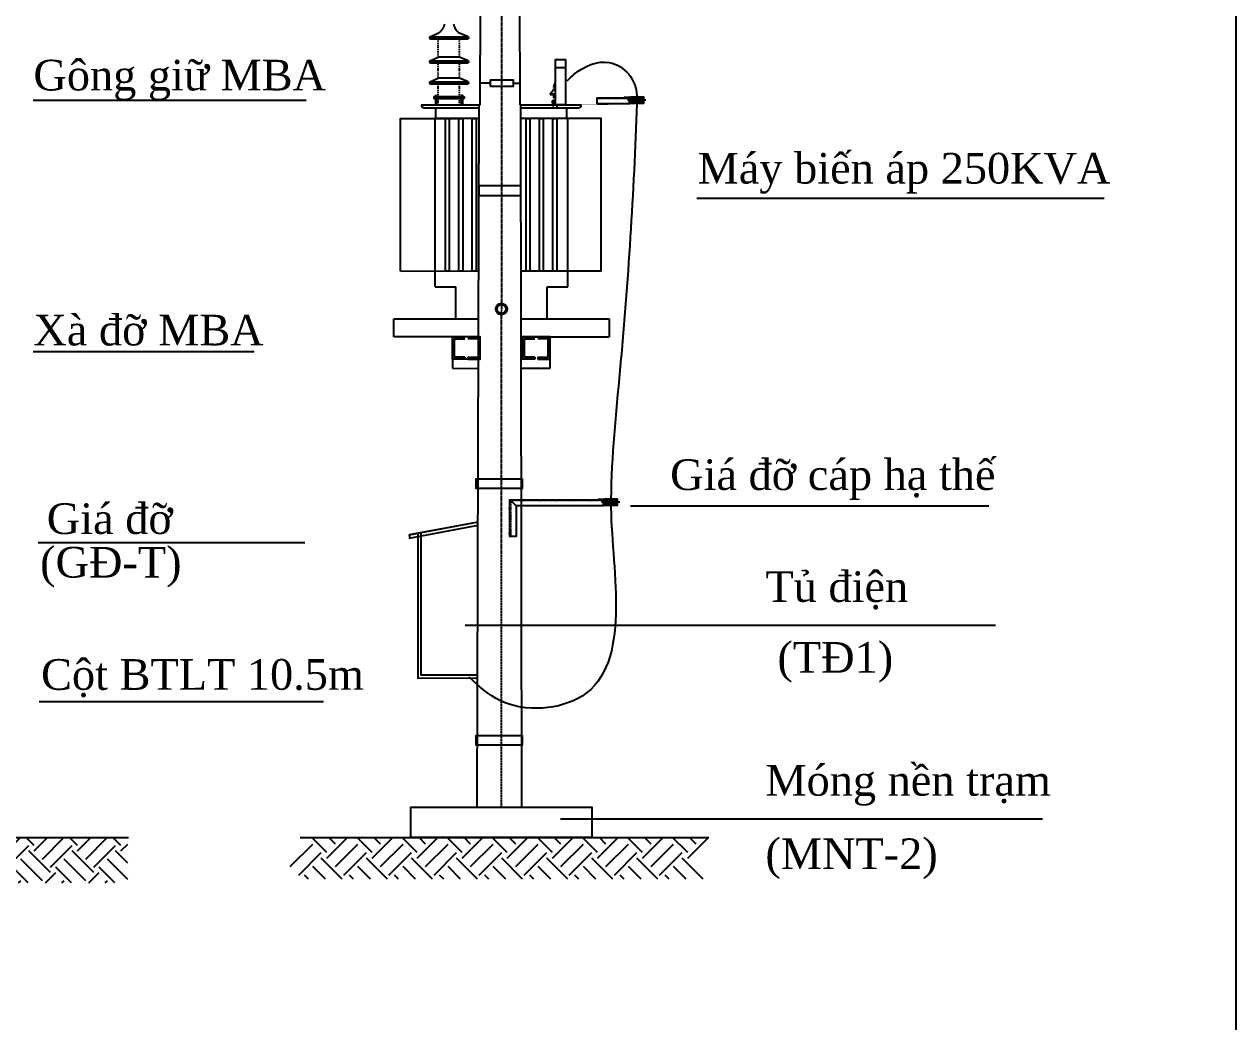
# Model space of a CAD drawing. Header units: inches. Extents: x -246336 to 136055, y -106871 to 69513.
# Drawn here: x -195340 to -188820, y -42170 to -36802 of the extents above; entities that cross this region are included whole.
import ezdxf

# ---------------------------------------------------------------- set-up
doc = ezdxf.new("R2010")
doc.units = ezdxf.units.IN
doc.header["$MEASUREMENT"] = 0
doc.linetypes.add('DASHDOTX2', pattern=[2, 1, -0.5, 0, -0.5])
doc.linetypes.add('DASHEDX2', pattern=[1.5, 1, -0.5])
doc.layers.add('XA-TT1', color=7, linetype='Continuous')
doc.layers.add('XA-TT2', color=7, linetype='Continuous')
doc.styles.add('VIET25', font='VNTIME_0.TTF', dxfattribs={"height": 2.5})

msp = doc.modelspace()

# ---------------------------------------------------------------- hatches: boundary and pattern name
at = {"layer": 'XA-TT1'}
h = msp.add_hatch(dxfattribs=at)
h.set_pattern_fill('EARTH', color=4, scale=660, angle=45, style=0)
h.set_pattern_definition([(45, (-202199.29, -47872.09), (1e-14, 233.3452), [165, -165]), (45, (-202243.04, -47828.34), (1e-14, 233.3452), [165, -165]), (45, (-202286.8, -47784.59), (1e-14, 233.3452), [165, -165]), (135, (-202286.8, -47755.42), (-233.3452, 3e-14), [165, -165]), (135, (-202243.04, -47711.67), (-233.3452, 3e-14), [165, -165]), (135, (-202199.29, -47667.91), (-233.3452, 3e-14), [165, -165])])
h.paths.add_polyline_path([(-199439.273, -41178.678), (-194783.113, -41178.678), (-194783.113, -41422.827), (-199439.273, -41422.827)])

# ---------------------------------------------------------------- linework, layer by layer
for p, q in [((-193157.528, -36870.198), (-193111.858, -36851.219)), ((-193157.528, -36870.198), (-192951.608, -36870.198)), ((-193157.528, -36880.494), (-192951.608, -36880.494)), ((-192951.608, -36870.198), (-192997.278, -36851.219)), ((-193157.528, -36999.225), (-193111.858, -36980.247)), ((-193157.528, -36999.225), (-192951.608, -36999.225)), ((-193157.528, -37009.521), (-192951.608, -37009.521)), ((-192997.278, -36980.247), (-193111.858, -36980.247)), ((-192951.608, -36999.225), (-192997.278, -36980.247)), ((-193157.528, -37111.934), (-193111.858, -37092.956)), ((-192997.278, -37092.956), (-193111.858, -37092.956)), ((-192951.608, -37111.934), (-192997.278, -37092.956)), ((-192481.199, -37035.249), (-192426.544, -37035.249)), ((-193157.528, -37111.934), (-192951.608, -37111.934)), ((-193157.528, -37122.23), (-192951.608, -37122.23)), ((-192508.874, -37176.211), (-192490.606, -37152.848)), ((-192490.606, -37133.077), (-192483.866, -37124.727)), ((-192490.606, -37133.077), (-192481.199, -37133.077)), ((-192481.199, -37152.848), (-192490.606, -37152.848)), ((-192481.199, -37124.727), (-192483.866, -37124.727)), ((-193136.078, -37191.56), (-193136.078, -37201.856)), ((-193136.078, -37191.56), (-192973.058, -37191.56)), ((-193136.078, -37201.856), (-192973.058, -37201.856)), ((-193130.351, -37188.103), (-193128.935, -37187.501)), ((-193130.351, -37191.56), (-193130.351, -37188.103)), ((-193130.351, -37191.56), (-193117.993, -37191.56)), ((-193130.351, -37201.856), (-193130.351, -37205.314)), ((-193130.351, -37201.856), (-193117.993, -37201.856)), ((-193130.351, -37205.314), (-193128.935, -37205.915)), ((-193128.935, -37187.501), (-193119.41, -37187.501)), ((-193128.935, -37205.915), (-193119.41, -37205.915)), ((-193127.262, -37185.592), (-193126.895, -37185.225)), ((-193127.262, -37185.592), (-193127.262, -37187.501)), ((-193127.262, -37185.592), (-193121.082, -37185.592)), ((-193127.262, -37191.56), (-193127.262, -37188.103)), ((-193127.262, -37201.856), (-193127.262, -37205.314)), ((-193127.262, -37201.856), (-193127.262, -37205.314)), ((-193127.262, -37205.915), (-193127.262, -37235.73)), ((-193126.895, -37185.225), (-193121.449, -37185.225)), ((-193121.082, -37185.592), (-193121.449, -37185.225)), ((-193121.085, -37191.56), (-193121.085, -37188.103)), ((-193121.085, -37201.856), (-193121.085, -37205.314)), ((-193121.082, -37185.592), (-193121.082, -37187.501)), ((-193121.082, -37205.915), (-193121.082, -37235.73)), ((-193117.993, -37188.103), (-193119.41, -37187.501)), ((-193117.993, -37205.314), (-193119.41, -37205.915)), ((-193117.993, -37191.56), (-193117.993, -37188.103)), ((-193117.993, -37201.856), (-193117.993, -37205.314)), ((-192991.143, -37188.103), (-192989.727, -37187.501)), ((-192991.143, -37191.56), (-192991.143, -37188.103)), ((-192978.785, -37191.56), (-192991.143, -37191.56)), ((-192978.785, -37201.856), (-192991.143, -37201.856)), ((-192991.143, -37201.856), (-192991.143, -37205.314)), ((-192991.143, -37205.314), (-192989.727, -37205.915)), ((-192980.202, -37187.501), (-192989.727, -37187.501)), ((-192980.202, -37205.915), (-192989.727, -37205.915)), ((-192988.054, -37185.592), (-192987.687, -37185.225)), ((-192988.054, -37185.592), (-192988.054, -37187.501)), ((-192981.874, -37185.592), (-192988.054, -37185.592)), ((-192988.054, -37205.915), (-192988.054, -37235.73)), ((-192988.052, -37191.56), (-192988.052, -37188.103)), ((-192988.052, -37201.856), (-192988.052, -37205.314)), ((-192982.241, -37185.225), (-192987.687, -37185.225)), ((-192981.874, -37185.592), (-192982.241, -37185.225)), ((-192981.874, -37185.592), (-192981.874, -37187.501)), ((-192981.874, -37191.56), (-192981.874, -37188.103)), ((-192981.874, -37201.856), (-192981.874, -37205.314)), ((-192981.874, -37201.856), (-192981.874, -37205.314)), ((-192981.874, -37205.915), (-192981.874, -37235.73)), ((-192978.785, -37188.103), (-192980.202, -37187.501)), ((-192978.785, -37205.314), (-192980.202, -37205.915)), ((-192978.785, -37191.56), (-192978.785, -37188.103)), ((-192978.785, -37201.856), (-192978.785, -37205.314)), ((-192973.058, -37191.56), (-192973.058, -37201.856)), ((-192973.058, -37191.56), (-192973.058, -37201.856)), ((-192508.874, -37176.211), (-192481.199, -37176.211)), ((-192508.874, -37180.329), (-192481.199, -37180.329)), ((-192500.294, -37218.062), (-192500.294, -37222.18)), ((-192500.294, -37218.062), (-192481.199, -37218.062)), ((-192500.294, -37222.18), (-192481.199, -37222.18)), ((-192498.003, -37216.679), (-192497.436, -37216.439)), ((-192498.003, -37218.062), (-192498.003, -37216.679)), ((-192498.003, -37218.062), (-192493.06, -37218.062)), ((-192498.003, -37222.18), (-192493.06, -37222.18)), ((-192498.003, -37222.18), (-192498.003, -37223.563)), ((-192498.003, -37223.563), (-192497.436, -37223.804)), ((-192497.436, -37216.439), (-192493.626, -37216.439)), ((-192497.436, -37223.804), (-192493.626, -37223.804)), ((-192496.767, -37215.675), (-192496.62, -37215.528)), ((-192496.767, -37215.675), (-192494.295, -37215.675)), ((-192496.767, -37215.675), (-192496.767, -37216.439)), ((-192496.767, -37218.062), (-192496.767, -37216.679)), ((-192496.767, -37222.18), (-192496.767, -37223.563)), ((-192496.767, -37222.18), (-192496.767, -37223.563)), ((-192496.767, -37223.804), (-192496.767, -37235.73)), ((-192496.62, -37215.528), (-192494.442, -37215.528)), ((-192494.295, -37215.675), (-192494.442, -37215.528)), ((-192494.296, -37218.062), (-192494.296, -37216.679)), ((-192494.296, -37222.18), (-192494.296, -37223.563)), ((-192494.295, -37215.675), (-192494.295, -37216.439)), ((-192494.295, -37223.804), (-192494.295, -37235.73)), ((-192493.06, -37216.679), (-192493.626, -37216.439)), ((-192493.06, -37223.563), (-192493.626, -37223.804)), ((-192493.06, -37218.062), (-192493.06, -37216.679)), ((-192493.06, -37222.18), (-192493.06, -37223.563)), ((-193124.788, -37308.788), (-193124.788, -37253.809)), ((-192490.606, -37235.73), (-192455.07, -37235.73)), ((-192419.56, -37308.788), (-192419.56, -37253.809)), ((-193129.361, -38216.284), (-193129.361, -37308.788)), ((-192414.987, -38216.284), (-192414.987, -37308.788)), ((-193315.764, -38130.633), (-192894.476, -38128.686)), ((-193129.361, -38216.284), (-193018.283, -38216.284)), ((-193018.283, -38388.033), (-193018.283, -38216.284)), ((-192526.065, -38388.033), (-192526.065, -38216.284)), ((-192526.065, -38216.284), (-192414.987, -38216.284)), ((-193018.283, -38388.033), (-192895.243, -38388.033))]:
    msp.add_line(p, q)
at = {"linetype": 'DASHDOTX2', "ltscale": 5}
for p, q in [((-193111.858, -36980.247), (-193111.858, -36880.494)), ((-192997.278, -36980.247), (-192997.278, -36880.494)), ((-193111.858, -37092.956), (-193111.858, -37009.521)), ((-192997.278, -37092.956), (-192997.278, -37009.521)), ((-193111.858, -37191.56), (-193111.858, -37122.23)), ((-192997.278, -37191.56), (-192997.278, -37122.23)), ((-192490.606, -37152.848), (-192490.606, -37133.077)), ((-193111.858, -37235.73), (-193111.858, -37201.856)), ((-192997.278, -37235.73), (-192997.278, -37201.856)), ((-192490.606, -37218.062), (-192490.606, -37180.329)), ((-192490.606, -37235.73), (-192490.606, -37222.18))]:
    msp.add_line(p, q, dxfattribs=at)
at = {"linetype": 'DASHDOTX2', "ltscale": 0.5}
for p, q in [((-192495.531, -37211.379), (-192495.531, -37245.052)), ((-192472.838, -37247.123), (-192472.838, -37235.73))]:
    msp.add_line(p, q, dxfattribs=at)
at = {"color": 3}
for p, q in [((-193711.141, -41259.516), (-193791.979, -41178.678)), ((-193665.638, -41214.014), (-193700.974, -41178.678)), ((-193468.462, -41259.516), (-193549.3, -41178.678)), ((-193422.959, -41214.014), (-193458.295, -41178.678)), ((-193225.783, -41259.516), (-193306.62, -41178.678)), ((-193180.28, -41214.014), (-193215.616, -41178.678)), ((-192983.104, -41259.516), (-193063.941, -41178.678)), ((-192937.601, -41214.014), (-192972.937, -41178.678)), ((-192740.425, -41259.516), (-192821.262, -41178.678)), ((-192694.922, -41214.014), (-192730.258, -41178.678)), ((-192497.746, -41259.516), (-192578.583, -41178.678)), ((-192452.243, -41214.014), (-192487.579, -41178.678)), ((-192255.067, -41259.516), (-192335.904, -41178.678)), ((-192209.564, -41214.014), (-192244.9, -41178.678)), ((-191966.885, -41214.014), (-192002.221, -41178.678)), ((-191769.708, -41259.516), (-191850.546, -41178.678)), ((-191724.206, -41214.014), (-191759.542, -41178.678))]:
    msp.add_line(p, q, dxfattribs=at)
for points in [[(-215884.085, -30229.036), (-188820.087, -30229.036), (-188820.087, -49224.345), (-215884.085, -49224.345)], [(-192481.199, -37235.73), (-192481.199, -36992.766), (-192426.544, -36992.766), (-192426.544, -37235.73)], [(-193073.491, -38130.633), (-193073.491, -37308.788), (-193052.792, -37308.788), (-193052.792, -38130.633)], [(-193001.173, -38130.633), (-193001.173, -37308.788), (-192980.474, -37308.788), (-192980.474, -38130.633)], [(-192928.855, -38130.633), (-192928.855, -37308.788), (-192908.156, -37308.788), (-192908.156, -38130.633)], [(-192639.583, -38130.633), (-192639.583, -37308.788), (-192618.884, -37308.788), (-192618.884, -38130.633)], [(-192567.265, -38130.633), (-192567.265, -37308.788), (-192546.566, -37308.788), (-192546.566, -38130.633)], [(-192494.947, -38130.633), (-192494.947, -37308.788), (-192474.248, -37308.788), (-192474.248, -38130.633)]]:
    msp.add_lwpolyline(points, close=True)
for points in [[(-193079.087, -36802.308), (-193080.381, -36806.808), (-193081.57, -36810.596), (-193082.665, -36813.766), (-193083.679, -36816.412), (-193084.624, -36818.628), (-193085.512, -36820.509), (-193086.355, -36822.148), (-193087.167, -36823.641), (-193087.957, -36825.066), (-193088.738, -36826.446), (-193089.522, -36827.791), (-193090.318, -36829.109), (-193091.139, -36830.409), (-193091.996, -36831.699), (-193092.9, -36832.988), (-193093.862, -36834.285), (-193094.906, -36835.608), (-193096.111, -36837.018), (-193097.569, -36838.584), (-193099.372, -36840.377), (-193101.61, -36842.467), (-193104.376, -36844.924), (-193107.762, -36847.818), (-193111.858, -36851.219)], [(-193030.049, -36802.308), (-193028.755, -36806.808), (-193027.567, -36810.596), (-193026.472, -36813.766), (-193025.458, -36816.412), (-193024.513, -36818.628), (-193023.624, -36820.509), (-193022.781, -36822.148), (-193021.97, -36823.641), (-193021.179, -36825.066), (-193020.398, -36826.446), (-193019.614, -36827.791), (-193018.818, -36829.109), (-193017.997, -36830.409), (-193017.14, -36831.699), (-193016.236, -36832.988), (-193015.275, -36834.285), (-193014.23, -36835.608), (-193013.025, -36837.018), (-193011.567, -36838.584), (-193009.765, -36840.377), (-193007.526, -36842.467), (-193004.76, -36844.924), (-193001.375, -36847.818), (-192997.278, -36851.219)], [(-192483.866, -37124.727), (-192483.768, -37123.477), (-192483.677, -37122.408), (-192483.591, -37121.499), (-192483.506, -37120.726), (-192483.419, -37120.066), (-192483.329, -37119.496), (-192483.232, -37118.993), (-192483.126, -37118.534), (-192483.007, -37118.099), (-192482.867, -37117.684), (-192482.696, -37117.289), (-192482.485, -37116.911), (-192482.224, -37116.551), (-192481.905, -37116.208), (-192481.517, -37115.88), (-192481.053, -37115.567)], [(-192891.889, -37253.809), (-193009.75, -37253.809)], [(-193315.764, -38130.633), (-193315.764, -37308.788), (-193009.75, -37308.788)], [(-192892.051, -37308.788), (-193129.361, -37308.788)], [(-192236.101, -38130.633), (-192236.101, -37308.788), (-192669.446, -37308.788)]]:
    msp.add_lwpolyline(points)
for points in [[(-193157.528, -36870.198, 0.31358049), (-193157.528, -36880.494, 4.32231778)], [(-192951.608, -36870.198, -0.31358049), (-192951.608, -36880.494, -4.32231778)], [(-193157.528, -36999.225, 0.31358049), (-193157.528, -37009.521, 4.32231778)], [(-192951.608, -36999.225, -0.31358049), (-192951.608, -37009.521, -4.32231778)], [(-193157.528, -37111.934, 0.31358049), (-193157.528, -37122.23, 4.32231778)], [(-192951.608, -37111.934, -0.31358049), (-192951.608, -37122.23, -4.32231778)], [(-192508.874, -37176.211, 0.31358049), (-192508.874, -37180.329, 4.32231778)], [(-193009.75, -37253.809), (-193187.172, -37253.809, -0.41421356), (-193200.042, -37240.939), (-193200.042, -37235.73), (-192886.319, -37235.73)], [(-192672.361, -37235.73), (-192344.306, -37235.73), (-192344.306, -37240.939, -0.41421356), (-192357.176, -37253.809), (-192669.529, -37253.809)]]:
    msp.add_lwpolyline(points, format="xyb")
at = {"const_width": 1.287}
for points in [[(-192344.306, -37235.73), (-192196.964, -37235.73), (-192196.964, -37557.848)], [(-192196.964, -37557.848), (-192236.101, -37557.848)]]:
    msp.add_lwpolyline(points, dxfattribs=at)
for radius in [30.859, 23.74]:
    msp.add_circle((-192772.174, -38334.751), radius)
for centre, radius, start, end in [((-193128.807, -37189.772), 2.274, 47.2152204, 93.227031), ((-193128.807, -37203.645), 2.274, 266.772969, 312.7847796), ((-193124.173, -37195.734), 8.233, 67.964255, 112.035745), ((-193124.173, -37197.682), 8.233, 247.964255, 292.035745), ((-193119.538, -37189.772), 2.274, 86.772969, 132.7847796), ((-193119.538, -37203.645), 2.274, 227.2152204, 273.227031), ((-192989.599, -37189.772), 2.274, 47.2152204, 93.227031), ((-192989.599, -37203.645), 2.274, 266.772969, 312.7847796), ((-192984.963, -37195.734), 8.233, 67.964255, 112.035745), ((-192984.963, -37197.682), 8.233, 247.964255, 292.035745), ((-192980.33, -37189.772), 2.274, 86.772969, 132.7847796), ((-192980.33, -37203.645), 2.274, 227.2152204, 273.227031), ((-192497.385, -37217.347), 0.909, 47.2152204, 93.227031), ((-192497.385, -37222.896), 0.909, 266.772969, 312.7847796), ((-192495.532, -37219.732), 3.293, 67.964255, 112.035745), ((-192495.532, -37220.511), 3.293, 247.964255, 292.035745), ((-192493.678, -37217.347), 0.909, 86.772969, 132.7847796), ((-192493.678, -37222.896), 0.909, 227.2152204, 273.227031)]:
    msp.add_arc(centre, radius, start, end)
at = {"layer": 'XA-TT1', "color": 4, "linetype": 'DASHDOTX2', "ltscale": 2}
msp.add_line((-192772.174, -41015.9), (-192767.856, -32811.631), dxfattribs=at)
at = {"layer": 'XA-TT1'}
for p, q in [((-192831.061, -37119.232), (-192885.934, -37119.051)), ((-192709.04, -37119.232), (-192672.758, -37119.108)), ((-192236.101, -38130.633), (-192668.207, -38131.284)), ((-193351.324, -38484.558), (-193351.324, -38388.033)), ((-193351.324, -38388.033), (-192895.243, -38388.033)), ((-192667.82, -38388.033), (-192193.024, -38388.033)), ((-192193.024, -38388.033), (-192193.024, -38484.558)), ((-192896.274, -38484.558), (-193351.324, -38484.558)), ((-192509.531, -38484.558), (-192667.674, -38484.796)), ((-192667.674, -38484.796), (-192193.024, -38484.558)), ((-192509.531, -38653.966), (-192509.531, -38484.558)), ((-192895.884, -38604.678), (-193034.721, -38604.678)), ((-193034.721, -38604.678), (-193034.721, -38653.966)), ((-193034.721, -38653.966), (-192896.031, -38654.376)), ((-192667.419, -38653.966), (-192509.531, -38653.966)), ((-193268.715, -39550.717), (-193265.456, -39568.3))]:
    msp.add_line(p, q, dxfattribs=at)
at = {"layer": 'XA-TT1', "color": 3}
for p, q in [((-195292.166, -37211.248), (-193823.606, -37211.248)), ((-191720.647, -37738.018), (-189528.204, -37738.018)), ((-195292.166, -38562.705), (-194102.575, -38562.705)), ((-192077.068, -39393.637), (-190149.299, -39393.637)), ((-195265.414, -39591.069), (-193830.323, -39591.069)), ((-192966.45, -40036.007), (-190112.783, -40036.007)), ((-195259.84, -40446.124), (-193729.327, -40446.124)), ((-192454.295, -41078.789), (-189860.059, -41078.789))]:
    msp.add_line(p, q, dxfattribs=at)
at = {"layer": 'XA-TT1', "color": 4, "linetype": 'Continuous'}
for p, q in [((-192719.913, -39410.509), (-192734.569, -39410.509)), ((-192719.913, -39542.509), (-192734.569, -39542.509))]:
    msp.add_line(p, q, dxfattribs=at)
at = {"layer": 'XA-TT1', "color": 7}
for p, q in [((-192898.479, -39482.102), (-193269.861, -39550.929)), ((-192898.479, -39500.29), (-193269.861, -39569.117)), ((-192897.332, -39481.89), (-193268.715, -39550.717))]:
    msp.add_line(p, q, dxfattribs=at)
at = {"layer": 'XA-TT1', "color": 1}
for p, q in [((-199465.209, -41178.678), (-194779.25, -41178.678)), ((-193854.739, -41178.678), (-191655.939, -41178.678))]:
    msp.add_line(p, q, dxfattribs=at)
at = {"layer": 'XA-TT1', "color": 4}
for p, q in [((-193711.141, -41289.851), (-193599.968, -41178.678)), ((-193468.462, -41289.851), (-193357.289, -41178.678)), ((-193225.783, -41289.851), (-193114.61, -41178.678)), ((-192983.104, -41289.851), (-192871.931, -41178.678)), ((-192740.425, -41289.851), (-192629.252, -41178.678)), ((-192497.746, -41289.851), (-192386.573, -41178.678)), ((-192255.067, -41289.851), (-192143.894, -41178.678)), ((-192012.387, -41259.516), (-192093.225, -41178.678)), ((-192012.387, -41289.851), (-191901.215, -41178.678)), ((-191769.708, -41289.851), (-191658.536, -41178.678)), ((-193908.318, -41335.353), (-193786.978, -41214.014)), ((-193862.815, -41380.855), (-193741.476, -41259.516)), ((-193665.638, -41335.353), (-193544.299, -41214.014)), ((-193620.136, -41380.855), (-193498.797, -41259.516)), ((-193422.959, -41335.353), (-193301.62, -41214.014)), ((-193377.457, -41380.855), (-193256.118, -41259.516)), ((-193180.28, -41335.353), (-193058.941, -41214.014)), ((-193134.778, -41380.855), (-193013.439, -41259.516)), ((-192937.601, -41335.353), (-192816.262, -41214.014)), ((-192892.099, -41380.855), (-192770.759, -41259.516)), ((-192694.922, -41335.353), (-192573.583, -41214.014)), ((-192649.42, -41380.855), (-192528.08, -41259.516)), ((-192452.243, -41335.353), (-192330.904, -41214.014)), ((-192406.741, -41380.855), (-192285.401, -41259.516)), ((-192209.564, -41335.353), (-192088.225, -41214.014)), ((-192164.062, -41380.855), (-192042.722, -41259.516)), ((-191966.885, -41335.353), (-191845.546, -41214.014)), ((-191921.383, -41380.855), (-191800.043, -41259.516)), ((-193719.674, -41402.658), (-193786.978, -41335.353)), ((-193628.669, -41402.658), (-193741.476, -41289.851)), ((-193476.994, -41402.658), (-193544.299, -41335.353)), ((-193385.99, -41402.658), (-193498.797, -41289.851)), ((-193234.315, -41402.658), (-193301.62, -41335.353)), ((-193143.311, -41402.658), (-193256.118, -41289.851)), ((-192991.636, -41402.658), (-193058.941, -41335.353)), ((-192900.632, -41402.658), (-193013.439, -41289.851)), ((-192748.957, -41402.658), (-192816.262, -41335.353)), ((-192657.953, -41402.658), (-192770.759, -41289.851)), ((-192506.278, -41402.658), (-192573.583, -41335.353)), ((-192415.274, -41402.658), (-192528.08, -41289.851)), ((-192263.599, -41402.658), (-192330.904, -41335.353)), ((-192172.595, -41402.658), (-192285.401, -41289.851)), ((-192020.92, -41402.658), (-192088.225, -41335.353)), ((-191929.916, -41402.658), (-192042.722, -41289.851)), ((-191778.241, -41402.658), (-191845.546, -41335.353)), ((-191687.237, -41402.658), (-191800.043, -41289.851)), ((-193810.678, -41402.658), (-193832.48, -41380.855)), ((-193567.999, -41402.658), (-193589.801, -41380.855)), ((-193325.32, -41402.658), (-193347.122, -41380.855)), ((-193082.641, -41402.658), (-193104.443, -41380.855)), ((-192839.962, -41402.658), (-192861.764, -41380.855)), ((-192597.283, -41402.658), (-192619.085, -41380.855)), ((-192354.604, -41402.658), (-192376.406, -41380.855)), ((-192111.925, -41402.658), (-192133.727, -41380.855)), ((-191869.246, -41402.658), (-191891.048, -41380.855))]:
    msp.add_line(p, q, dxfattribs=at)
at = {"layer": 'XA-TT1', "color": 7, "flags": 128}
for points in [[(-192684.081, -33796.836), (-192672.361, -37235.73)], [(-192886.319, -37235.73), (-192880.997, -35625.241)], [(-192831.061, -37137.522), (-192831.061, -37100.943), (-192709.04, -37100.943), (-192709.04, -37137.522), (-192831.061, -37137.522)], [(-192903.015, -41015.9), (-192891.835, -37235.73)], [(-192669.556, -37235.73), (-192663.86, -41015.9)], [(-193017.282, -38497.533), (-193017.282, -38484.558)], [(-192997.399, -38497.533), (-192997.399, -38484.558)], [(-192546.949, -38497.533), (-192546.949, -38484.558)], [(-192527.066, -38497.533), (-192527.066, -38484.558)], [(-192968.261, -38594.298), (-192968.261, -38604.678)], [(-192952.354, -38594.298), (-192952.354, -38604.678)], [(-192591.994, -38594.298), (-192591.994, -38604.678)], [(-192576.088, -38594.298), (-192576.088, -38604.678)], [(-193222.667, -39542.183), (-193222.667, -40320.678), (-192900.958, -40320.361)], [(-193205.671, -39542.183), (-193205.671, -40303.665), (-192900.975, -40303.364)]]:
    msp.add_lwpolyline(points, dxfattribs=at)
at = {"layer": 'XA-TT1', "color": 7}
for points in [[(-192968.261, -38604.678), (-193034.721, -38604.678), (-193034.721, -38484.558), (-192968.261, -38484.558)], [(-192968.261, -38594.298), (-193024.341, -38594.298), (-193024.341, -38494.938), (-192968.261, -38494.938)], [(-192952.354, -38604.678), (-192885.894, -38604.678), (-192885.894, -38484.558), (-192952.354, -38484.558)], [(-192952.354, -38594.298), (-192896.274, -38594.298), (-192896.274, -38494.938), (-192952.354, -38494.938)], [(-192591.994, -38604.678), (-192658.454, -38604.678), (-192658.454, -38484.558), (-192591.994, -38484.558)], [(-192591.994, -38594.298), (-192648.074, -38594.298), (-192648.074, -38494.938), (-192591.994, -38494.938)], [(-192576.088, -38604.678), (-192509.627, -38604.678), (-192509.627, -38484.558), (-192576.088, -38484.558)], [(-192576.088, -38594.298), (-192520.008, -38594.298), (-192520.008, -38494.938), (-192576.088, -38494.938)]]:
    msp.add_lwpolyline(points, dxfattribs=at)
at = {"layer": 'XA-TT1', "color": 7, "flags": 128}
msp.add_lwpolyline([(-193258.971, -41178.678), (-193258.971, -41015.9), (-192285.377, -41015.9), (-192285.377, -41178.678)], close=True, dxfattribs=at)
at = {"layer": 'XA-TT1', "color": 3, "flags": 128}
msp.add_lwpolyline([(-192750.681, -41178.678), (-192810.741, -41178.678)], dxfattribs=at)
at = {"layer": 'XA-TT2', "color": 4}
for p, q in [((-192731.533, -39410.509), (-192718.333, -39410.509)), ((-192731.533, -39542.509), (-192718.333, -39542.509))]:
    msp.add_line(p, q, dxfattribs=at)
at = {"layer": 'XA-TT2', "color": 2}
for points in [[(-192257.23, -37230.65), (-192257.23, -37197.65), (-192082.438, -37197.65), (-192082.438, -37230.65), (-192257.23, -37230.65)], [(-192726.222, -39394.009), (-192726.222, -39361.009), (-192222.518, -39361.009), (-192222.518, -39394.009), (-192693.222, -39394.009)], [(-192726.222, -39361.009), (-192693.222, -39394.009)], [(-192693.222, -39394.009), (-192693.222, -39559.009), (-192726.222, -39559.009), (-192726.222, -39361.009), (-192693.222, -39361.009)]]:
    msp.add_lwpolyline(points, dxfattribs=at)
at = {"layer": 'XA-TT2', "color": 4, "linetype": 'DASHEDX2'}
msp.add_lwpolyline([(-192253.93, -37200.95), (-192082.438, -37200.95)], dxfattribs=at)
at = {"layer": 'XA-TT2', "color": 2}
for points in [[(-192112.138, -37194.35), (-192079.138, -37194.35), (-192079.138, -37227.35), (-192079.138, -37227.35, -0.41421356), (-192082.438, -37224.05), (-192082.438, -37197.65), (-192108.838, -37197.65, -0.41421356), (-192112.138, -37194.35)], [(-192252.218, -39357.709), (-192219.218, -39357.709), (-192219.218, -39390.709), (-192219.218, -39390.709, -0.41421356), (-192222.518, -39387.409), (-192222.518, -39361.009), (-192248.918, -39361.009, -0.41421356), (-192252.218, -39357.709)]]:
    msp.add_lwpolyline(points, format="xyb", close=True, dxfattribs=at)
at = {"layer": 'XA-TT2', "color": 4}
for points in [[(-191995.459, -37210.85), (-192092.823, -37210.85)], [(-192135.539, -39374.209), (-192232.902, -39374.209)]]:
    msp.add_lwpolyline(points, dxfattribs=at)
at = {"layer": 'XA-TT2', "color": 2}
for points in [[(-192079.138, -37194.35), (-192079.138, -37227.35), (-192046.138, -37227.35), (-192046.138, -37194.35)], [(-192039.538, -37194.35), (-192039.538, -37227.35), (-192006.538, -37227.35), (-192006.538, -37194.35)], [(-192219.218, -39357.709), (-192219.218, -39390.709), (-192186.218, -39390.709), (-192186.218, -39357.709)], [(-192179.618, -39357.709), (-192179.618, -39390.709), (-192146.618, -39390.709), (-192146.618, -39357.709)]]:
    msp.add_lwpolyline(points, close=True, dxfattribs=at)
at = {"layer": 'XA-TT2', "color": 8}
for points in [[(-192079.138, -37203.611), (-192075.511, -37214.487), (-192071.171, -37221.534), (-192064.12, -37225.328), (-192046.138, -37226.826)], [(-192074.426, -37194.35), (-192074.426, -37200.936), (-192074.719, -37205.182), (-192071.519, -37210.637), (-192066.832, -37215.029), (-192057.611, -37218.824), (-192046.138, -37220.098)], [(-192068.77, -37194.35), (-192067.375, -37202.02), (-192064.663, -37206.356), (-192060.323, -37210.151), (-192054.899, -37212.861), (-192046.138, -37213.534)], [(-192063.601, -37194.35), (-192061.408, -37202.02), (-192058.154, -37205.814), (-192054.899, -37207.982), (-192046.138, -37208.656)], [(-192059.339, -37194.35), (-192057.611, -37200.393), (-192053.815, -37203.646), (-192046.138, -37203.646)], [(-192056.025, -37194.35), (-192053.815, -37198.767), (-192052.73, -37199.851), (-192051.103, -37199.851), (-192046.138, -37198.198)], [(-192011.25, -37194.35), (-192011.25, -37200.936), (-192010.958, -37205.182), (-192014.157, -37210.637), (-192018.844, -37215.029), (-192028.065, -37218.824), (-192039.538, -37220.098)], [(-192016.906, -37194.35), (-192018.302, -37202.02), (-192021.014, -37206.356), (-192025.353, -37210.151), (-192030.777, -37212.861), (-192039.538, -37213.534)], [(-192029.652, -37194.35), (-192031.862, -37198.767), (-192032.946, -37199.851), (-192034.574, -37199.851), (-192039.538, -37198.198)], [(-192026.337, -37194.35), (-192028.065, -37200.393), (-192031.862, -37203.646), (-192039.538, -37203.646)], [(-192022.075, -37194.35), (-192024.268, -37202.02), (-192027.522, -37205.814), (-192030.777, -37207.982), (-192039.538, -37208.656)], [(-192006.538, -37203.611), (-192010.166, -37214.487), (-192014.505, -37221.534), (-192021.556, -37225.328), (-192039.538, -37226.826)], [(-192219.218, -39366.97), (-192215.59, -39377.846), (-192211.251, -39384.893), (-192204.2, -39388.687), (-192186.218, -39390.185)], [(-192214.505, -39357.709), (-192214.505, -39364.294), (-192214.798, -39368.541), (-192211.598, -39373.996), (-192206.912, -39378.388), (-192197.691, -39382.182), (-192186.218, -39383.456)], [(-192208.849, -39357.709), (-192207.454, -39365.378), (-192204.742, -39369.715), (-192200.403, -39373.509), (-192194.979, -39376.22), (-192186.218, -39376.893)], [(-192203.68, -39357.709), (-192201.488, -39365.378), (-192198.233, -39369.173), (-192194.979, -39371.341), (-192186.218, -39372.015)], [(-192199.419, -39357.709), (-192197.691, -39363.752), (-192193.894, -39367.005), (-192186.218, -39367.005)], [(-192196.104, -39357.709), (-192193.894, -39362.126), (-192192.809, -39363.21), (-192191.182, -39363.21), (-192186.218, -39361.556)], [(-192162.155, -39357.709), (-192164.347, -39365.378), (-192167.602, -39369.173), (-192170.856, -39371.341), (-192179.618, -39372.015)], [(-192166.416, -39357.709), (-192168.144, -39363.752), (-192171.941, -39367.005), (-192179.618, -39367.005)], [(-192169.731, -39357.709), (-192171.941, -39362.126), (-192173.026, -39363.21), (-192174.653, -39363.21), (-192179.618, -39361.556)], [(-192156.986, -39357.709), (-192158.381, -39365.378), (-192161.093, -39369.715), (-192165.432, -39373.509), (-192170.856, -39376.22), (-192179.618, -39376.893)], [(-192151.33, -39357.709), (-192151.33, -39364.294), (-192151.037, -39368.541), (-192154.237, -39373.996), (-192158.924, -39378.388), (-192168.144, -39382.182), (-192179.618, -39383.456)], [(-192146.618, -39366.97), (-192150.245, -39377.846), (-192154.584, -39384.893), (-192161.635, -39388.687), (-192179.618, -39390.185)]]:
    msp.add_lwpolyline(points, dxfattribs=at)
at = {"layer": 'XA-TT2'}
for points in [[(-192893.755, -37671.536), (-192893.755, -37723.472), (-192667.679, -37723.472), (-192667.679, -37671.536)], [(-192660.46, -39249.13), (-192660.46, -39301.066), (-192908.035, -39301.066), (-192908.035, -39249.13)], [(-192660.46, -40629.647), (-192660.46, -40681.582), (-192908.035, -40681.582), (-192908.035, -40629.647)]]:
    msp.add_lwpolyline(points, close=True, dxfattribs=at)
at = {"layer": 'XA-TT2', "color": 3}
for points in [[(-192721.677, -39361.464), (-192725.767, -39365.553)], [(-192719.177, -39363.964), (-192723.267, -39368.053)], [(-192716.677, -39366.464), (-192720.767, -39370.553)], [(-192714.177, -39368.963), (-192718.267, -39373.053)], [(-192711.677, -39371.463), (-192715.767, -39375.553)], [(-192709.178, -39373.963), (-192713.267, -39378.053)], [(-192706.678, -39376.463), (-192710.767, -39380.553)], [(-192704.178, -39378.963), (-192708.267, -39383.053)], [(-192701.678, -39381.463), (-192705.767, -39385.553)], [(-192699.178, -39383.963), (-192703.268, -39388.052)], [(-192696.678, -39386.463), (-192700.768, -39390.552)], [(-192694.178, -39388.963), (-192698.268, -39393.052)], [(-192691.678, -39391.462), (-192695.768, -39395.552)]]:
    msp.add_lwpolyline(points, dxfattribs=at)
at = {"layer": 'XA-TT2', "linetype": 'DASHEDX2'}
for points in [[(-192722.922, -39364.309), (-192222.518, -39364.309)], [(-192722.922, -39364.309), (-192722.922, -39559.009)]]:
    msp.add_lwpolyline(points, dxfattribs=at)
at = {"layer": 'XA-TT2', "color": 2}
msp.add_open_spline([(-192418.249, -37107.098), (-192406.354, -37094.638), (-192346.452, -37036.174), (-192213.715, -36977.564), (-192075.514, -37062.556), (-192040.425, -37159.675), (-192059.549, -37694.553), (-192104.838, -38417.069), (-192182.118, -39143.522), (-192183.7, -39728.151), (-192017.132, -40456.678), (-192733.973, -40514.428), (-192893.578, -40364.023), (-192945.325, -40315.259)], degree=3, knots=[0.55817367, 0.55817367, 0.55817367, 0.55817367, 1.3449245, 4.35300572, 6.20169447, 8.05561021, 8.74394696, 30.52626309, 41.03900379, 41.75409675, 57.28190579, 63.94767133, 67.14574023, 67.14574023, 67.14574023, 67.14574023], dxfattribs=at)

# ---------------------------------------------------------------- texts
at = {"layer": 'XA-TT1', "style": 'VIET25'}
for s, p in [('G«ng gi÷ MBA', (-195290.762, -37158.575)), ('M¸y biÕn ¸p 250KVA', (-191716.096, -37659.696)), ('Xµ ®ì MBA', (-195290.762, -38530.793)), ('Gi¸ ®ì c¸p h¹ thÕ', (-191864.059, -39308.687)), ('Gi¸ ®ì', (-195218.814, -39545.401)), ('(G§-T)', (-195254.547, -39779.932)), ('Tñ ®iÖn', (-191351.343, -39911.037)), ('(T§1)', (-191286.651, -40291.894)), ('Cét BTLT 10.5m', (-195249.512, -40383.989)), ('Mãng nÒn tr¹m', (-191351.343, -40953.819)), ('(MNT-2)', (-191351.343, -41348.801))]:
    msp.add_text(s, height=165, dxfattribs=at).set_placement(p)

doc.saveas('drawing.dxf')
